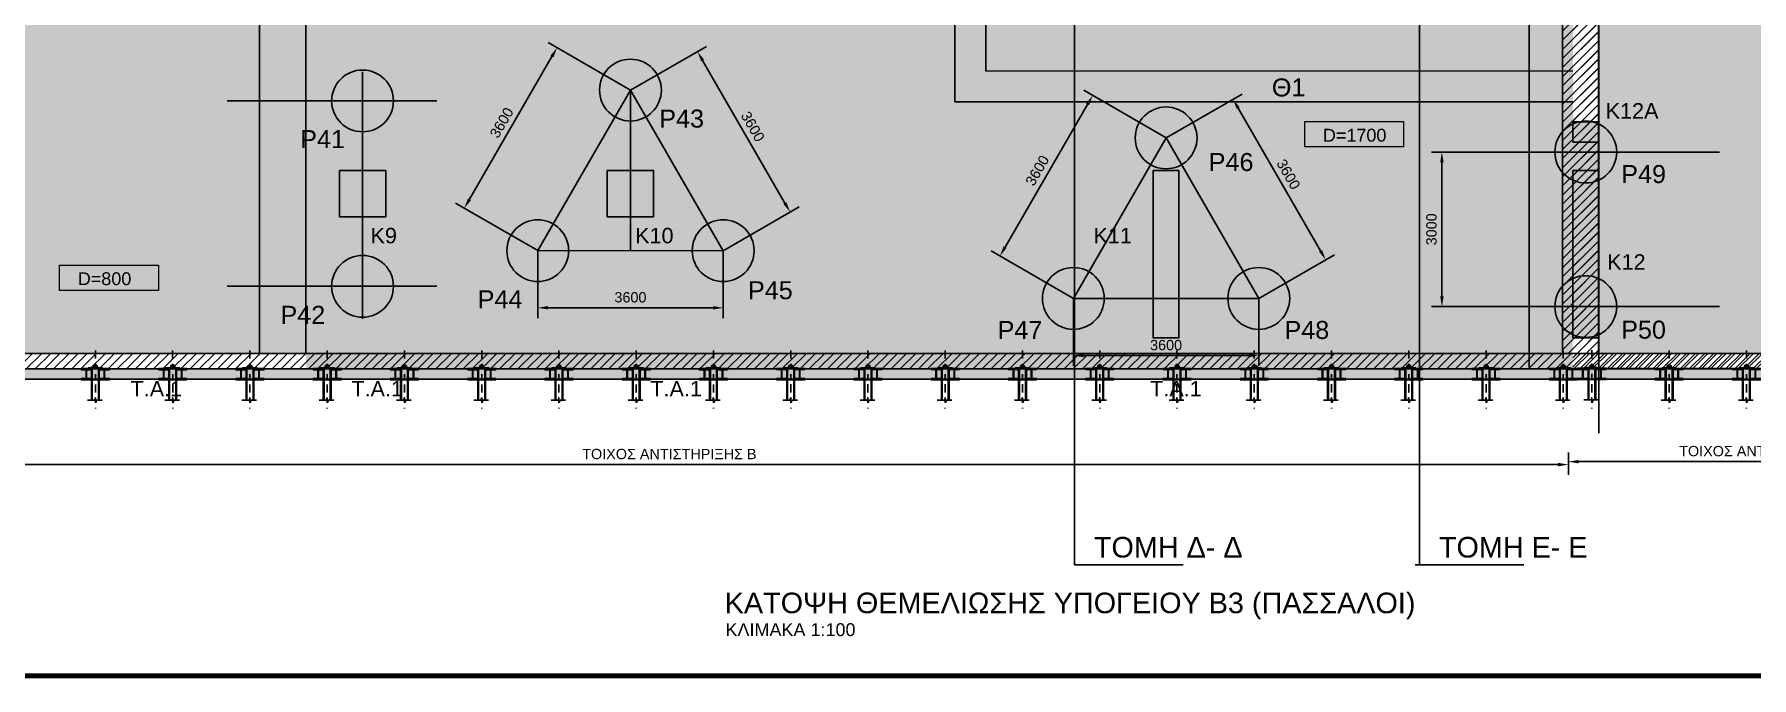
# Model space of a CAD drawing. Header units: inches. Extents: x 3 to 172, y -67 to 57.
# Drawn here: x 20.16 to 53.5, y 1.44 to 13.93 of the extents above; entities that cross this region are included whole.
import ezdxf

# ---------------------------------------------------------------- set-up
doc = ezdxf.new("R2010")
doc.units = ezdxf.units.IN
doc.header["$MEASUREMENT"] = 0
for name, pattern in [('CENTER', [50.8, 31.75, -6.35, 6.35, -6.35]), ('DashDot', [9, 5, -2, 0, -2]), ('HIDDEN', [0.375, 0.25, -0.125]), ('HIDDEN2', [4.7625, 3.175, -1.5875]), ('PHANTOM2', [31.75, 15.875, -3.175, 3.175, -3.175, 3.175, -3.175])]:
    doc.linetypes.add(name, pattern=pattern)
for name, color, linetype in [('3', 1, 'Continuous'), ('_GS_AXONAS', 1, 'DashDot'), ('BEAMS', 3, 'Continuous'), ('BORDER-1', 5, 'Continuous'), ('COLUMNS', 3, 'Continuous'), ('COLUMNS TEXT', 3, 'Continuous'), ('CONCRETE', 3, 'Continuous'), ('PILES', 6, 'Continuous'), ('PILES 1500', 3, 'Continuous'), ('PILES AXONES', 1, 'Continuous'), ('PILES DIMENSIONS', 1, 'Continuous'), ('REINFORCEMENT', 6, 'Continuous'), ('SHEET(κειμενο τιτλου σχεδιο)', 7, 'Continuous'), ('TOMES', 3, 'Continuous')]:
    doc.layers.add(name, color=color, linetype=linetype)
doc.layers.add('COLUMN TEXT', color=3, linetype='Continuous', lineweight=0)
doc.styles.add('AG', font='arial.ttf', dxfattribs={"height": 0.8})
doc.styles.add('arial greek', font='arial.ttf')
doc.styles.add('ARIAL_GREEK', font='arial.ttf')
doc.styles.get("Standard").update_dxf_attribs({"font": 'arial.ttf'})
doc.dimstyles.new('1-100', dxfattribs={"dimtxt": 0.2, "dimasz": 0.2, "dimexe": 0.2, "dimexo": 0, "dimgap": 0.1, "dimtad": 1, "dimdec": 0, "dimlfac": 1000, "dimzin": 1, "dimdsep": 46, "dimtxsty": 'arial greek', "dimcen": 0.02, "dimclrd": 1, "dimclre": 1, "dimclrt": 3, "dimadec": 3, "dimazin": 0, "dimtfac": 0.1, "dimtdec": 0, "dimtmove": 0, "dimatfit": 2, "dimfxl": 1, "dimtolj": 1, "dimtzin": 0, "dimarcsym": 0})
pattern_1 = [(45, (-36172.1925, 79997.36451), (-0.08838834765, 0.08838834765), [])]

# ---------------------------------------------------------------- blocks, each defined once
blk = doc.blocks.new('*D29')
at = {"layer": 'DefPoints', "color": 0, "ltscale": 100, "transparency": 16777216}
for p in [(47.487, 11.642), (48.279, 11.642), (48.279, 8.642)]:
    blk.add_point(p, dxfattribs=at)
at = {"layer": 'PILES DIMENSIONS', "color": 1, "lineweight": -2, "ltscale": 100, "transparency": 16777216}
for p, q in [((48.279, 11.642), (47.287, 11.642)), ((47.487, 8.842), (47.487, 11.442)), ((48.279, 8.642), (47.287, 8.642))]:
    blk.add_line(p, q, dxfattribs=at)
at = {"layer": 'PILES DIMENSIONS', "color": 1, "ltscale": 100, "transparency": 16777216}
for points in [[(47.454, 11.442), (47.52, 11.442), (47.487, 11.642)], [(47.454, 8.842), (47.52, 8.842), (47.487, 8.642)]]:
    blk.add_solid(points, dxfattribs=at)
at = {"layer": 'PILES DIMENSIONS', "color": 3, "ltscale": 100, "transparency": 16777216, "insert": (47.285, 10.142), "char_height": 0.2, "attachment_point": 5, "rotation": 90, "style": 'arial greek'}
blk.add_mtext('\\A1;3000', dxfattribs=at)
blk = doc.blocks.new('*D32')
at = {"layer": 'DefPoints', "color": 0, "ltscale": 100, "transparency": 16777216}
for p in [(30.307, 13.669), (31.733, 12.845), (29.932, 9.728)]:
    blk.add_point(p, dxfattribs=at)
at = {"layer": 'PILES DIMENSIONS', "color": 1, "lineweight": -2, "ltscale": 100, "transparency": 16777216}
for p, q in [((31.733, 12.845), (30.134, 13.769)), ((28.606, 10.725), (30.207, 13.496)), ((29.932, 9.728), (28.333, 10.652))]:
    blk.add_line(p, q, dxfattribs=at)
at = {"layer": 'PILES DIMENSIONS', "color": 1, "ltscale": 100, "transparency": 16777216}
for points in [[(30.178, 13.513), (30.236, 13.479), (30.307, 13.669)], [(28.578, 10.742), (28.635, 10.708), (28.506, 10.552)]]:
    blk.add_solid(points, dxfattribs=at)
at = {"layer": 'PILES DIMENSIONS', "color": 3, "ltscale": 100, "transparency": 16777216, "insert": (29.232, 12.212), "char_height": 0.2, "attachment_point": 5, "rotation": 59.9859, "style": 'arial greek'}
blk.add_mtext('\\A1;3600', dxfattribs=at)
blk = doc.blocks.new('*D33')
at = {"layer": 'DefPoints', "color": 0, "ltscale": 100, "transparency": 16777216}
for p in [(33.033, 13.595), (31.733, 12.845), (33.532, 9.727)]:
    blk.add_point(p, dxfattribs=at)
at = {"layer": 'PILES DIMENSIONS', "color": 1, "lineweight": -2, "ltscale": 100, "transparency": 16777216}
for p, q in [((31.733, 12.845), (33.206, 13.695)), ((34.732, 10.65), (33.132, 13.422)), ((33.532, 9.727), (35.005, 10.577))]:
    blk.add_line(p, q, dxfattribs=at)
at = {"layer": 'PILES DIMENSIONS', "color": 1, "ltscale": 100, "transparency": 16777216}
for points in [[(33.161, 13.439), (33.104, 13.405), (33.033, 13.595)], [(34.761, 10.667), (34.703, 10.634), (34.832, 10.477)]]:
    blk.add_solid(points, dxfattribs=at)
at = {"layer": 'PILES DIMENSIONS', "color": 3, "ltscale": 100, "transparency": 16777216, "insert": (34.107, 12.137), "char_height": 0.2, "attachment_point": 5, "rotation": 299.9859, "style": 'arial greek'}
blk.add_mtext('\\A1;3600', dxfattribs=at)
blk = doc.blocks.new('*D34')
at = {"layer": 'DefPoints', "color": 0, "ltscale": 100, "transparency": 16777216}
for p in [(29.932, 9.728), (33.532, 9.727), (29.932, 8.619)]:
    blk.add_point(p, dxfattribs=at)
at = {"layer": 'PILES DIMENSIONS', "color": 1, "lineweight": -2, "ltscale": 100, "transparency": 16777216}
for p, q in [((29.932, 9.728), (29.932, 8.419)), ((33.532, 9.727), (33.532, 8.418)), ((33.332, 8.618), (30.132, 8.619))]:
    blk.add_line(p, q, dxfattribs=at)
at = {"layer": 'PILES DIMENSIONS', "color": 1, "ltscale": 100, "transparency": 16777216}
for points in [[(30.132, 8.652), (30.132, 8.586), (29.932, 8.619)], [(33.332, 8.652), (33.332, 8.585), (33.532, 8.618)]]:
    blk.add_solid(points, dxfattribs=at)
at = {"layer": 'PILES DIMENSIONS', "color": 3, "ltscale": 100, "transparency": 16777216, "insert": (31.732, 8.821), "char_height": 0.2, "attachment_point": 5, "rotation": 359.9859, "style": 'arial greek'}
blk.add_mtext('\\A1;3600', dxfattribs=at)
blk = doc.blocks.new('*D35')
at = {"layer": 'DefPoints', "color": 0, "ltscale": 100, "transparency": 16777216}
for p in [(40.707, 12.741), (42.133, 11.918), (40.332, 8.8)]:
    blk.add_point(p, dxfattribs=at)
at = {"layer": 'PILES DIMENSIONS', "color": 1, "lineweight": -2, "ltscale": 100, "transparency": 16777216}
for p, q in [((42.133, 11.918), (40.534, 12.841)), ((39.006, 9.797), (40.607, 12.568)), ((40.332, 8.8), (38.733, 9.724))]:
    blk.add_line(p, q, dxfattribs=at)
at = {"layer": 'PILES DIMENSIONS', "color": 1, "ltscale": 100, "transparency": 16777216}
for points in [[(40.578, 12.585), (40.636, 12.552), (40.707, 12.741)], [(38.978, 9.814), (39.035, 9.781), (38.906, 9.624)]]:
    blk.add_solid(points, dxfattribs=at)
at = {"layer": 'PILES DIMENSIONS', "color": 3, "ltscale": 100, "transparency": 16777216, "insert": (39.632, 11.284), "char_height": 0.2, "attachment_point": 5, "rotation": 59.9859, "style": 'arial greek'}
blk.add_mtext('\\A1;3600', dxfattribs=at)
blk = doc.blocks.new('*D36')
at = {"layer": 'DefPoints', "color": 0, "ltscale": 100, "transparency": 16777216}
for p in [(43.433, 12.668), (42.133, 11.918), (43.932, 8.8)]:
    blk.add_point(p, dxfattribs=at)
at = {"layer": 'PILES DIMENSIONS', "color": 1, "lineweight": -2, "ltscale": 100, "transparency": 16777216}
for p, q in [((42.133, 11.918), (43.606, 12.767)), ((45.132, 9.723), (43.532, 12.494)), ((43.932, 8.8), (45.405, 9.649))]:
    blk.add_line(p, q, dxfattribs=at)
at = {"layer": 'PILES DIMENSIONS', "color": 1, "ltscale": 100, "transparency": 16777216}
for points in [[(43.561, 12.511), (43.504, 12.478), (43.433, 12.668)], [(45.161, 9.739), (45.103, 9.706), (45.232, 9.549)]]:
    blk.add_solid(points, dxfattribs=at)
at = {"layer": 'PILES DIMENSIONS', "color": 3, "ltscale": 100, "transparency": 16777216, "insert": (44.507, 11.21), "char_height": 0.2, "attachment_point": 5, "rotation": 299.9859, "style": 'arial greek'}
blk.add_mtext('\\A1;3600', dxfattribs=at)
blk = doc.blocks.new('*D37')
at = {"layer": 'DefPoints', "color": 0, "ltscale": 100, "transparency": 16777216}
for p in [(40.332, 8.8), (43.932, 8.8), (40.332, 7.691)]:
    blk.add_point(p, dxfattribs=at)
at = {"layer": 'PILES DIMENSIONS', "color": 1, "lineweight": -2, "ltscale": 100, "transparency": 16777216}
for p, q in [((40.332, 8.8), (40.332, 7.491)), ((43.932, 8.8), (43.932, 7.49)), ((43.732, 7.69), (40.532, 7.691))]:
    blk.add_line(p, q, dxfattribs=at)
at = {"layer": 'PILES DIMENSIONS', "color": 1, "ltscale": 100, "transparency": 16777216}
for points in [[(40.532, 7.725), (40.532, 7.658), (40.332, 7.691)], [(43.732, 7.724), (43.732, 7.657), (43.932, 7.69)]]:
    blk.add_solid(points, dxfattribs=at)
at = {"layer": 'PILES DIMENSIONS', "color": 3, "ltscale": 100, "transparency": 16777216, "insert": (42.132, 7.893), "char_height": 0.2, "attachment_point": 5, "rotation": 359.9859, "style": 'arial greek'}
blk.add_mtext('\\A1;3600', dxfattribs=at)
blk = doc.blocks.new('A$C384818B6')
at = {"layer": 'CONCRETE', "linetype": 'Continuous'}
for p, q in [((-1, 0), (1, 0)), ((-1, -0.15), (-1, 0)), ((1, 0), (1, -0.15)), ((-1, -0.15), (-0.225, -0.15)), ((-1, -1.85), (-0.225, -1.85)), ((-1, -2), (-1, -1.85)), ((-1, -2), (1, -2)), ((1, -2), (-1, -2)), ((-0.045, -0.33), (-0.045, -1.67)), ((0.045, -0.33), (0.045, -1.67)), ((0.225, -0.15), (1, -0.15)), ((0.225, -1.85), (1, -1.85)), ((1, -1.85), (1, -2))]:
    blk.add_line(p, q, dxfattribs=at)
for centre, start, end in [((-0.225, -0.33), 0, 90), ((-0.225, -1.67), 270, 0), ((0.225, -0.33), 90, 180), ((0.225, -1.67), 180, 270)]:
    blk.add_arc(centre, 0.18, start, end, dxfattribs=at)
blk = doc.blocks.new('HEB 200')
at = {"layer": '3', "color": 1, "linetype": 'HIDDEN', "ltscale": 100}
for p, q in [((-0.15, 0.501), (-0.15, -0.104)), ((-0.135, -0.127), (-0.135, 0.501)), ((-0.015, -0.127), (-0.015, 0.501)), ((0, 0.501), (0, -0.104))]:
    blk.add_line(p, q, dxfattribs=at)
at = {"layer": '3', "color": 1, "linetype": 'PHANTOM2', "ltscale": 0.01}
blk.add_line((-0.075, -0.463), (-0.075, 0.665), dxfattribs=at)
at = {"layer": '3', "color": 1, "linetype": 'Continuous'}
for p, q in [((-0.215, -0.114), (-0.215, -0.127)), ((-0.215, -0.127), (0.066, -0.127)), ((-0.114, -0.158), (-0.114, -0.127)), ((-0.112, -0.162), (-0.112, -0.127)), ((-0.108, -0.168), (-0.108, -0.127)), ((-0.1, -0.175), (-0.1, -0.127)), ((-0.084, -0.182), (-0.084, -0.127)), ((-0.067, -0.182), (-0.067, -0.127)), ((-0.051, -0.175), (-0.051, -0.127)), ((-0.043, -0.168), (-0.043, -0.127)), ((-0.039, -0.162), (-0.039, -0.127)), ((-0.037, -0.158), (-0.037, -0.127)), ((0.066, -0.127), (0.066, -0.114))]:
    blk.add_line(p, q, dxfattribs=at)
at = {"layer": '3', "color": 1, "linetype": 'Continuous', "flags": 128}
blk.add_lwpolyline([(-0.205, 0.501), (-0.099, 0.501), (-0.082, 0.547), (-0.072, 0.454), (-0.065, 0.501), (0.079, 0.501)], dxfattribs=at)
at = {"layer": '3', "color": 1, "linetype": 'Continuous'}
blk.add_arc((-0.075, -0.14), 0.043, 206.0819, 333.9181, dxfattribs=at)
at = {"layer": 'CONCRETE', "linetype": 'Continuous'}
for points in [[(0.2, 0.096), (-0.35, 0.096), (-0.35, 0.106), (0.2, 0.106)], [(0.2, -0.114), (-0.35, -0.114), (-0.35, -0.104), (0.2, -0.104)]]:
    blk.add_lwpolyline(points, close=True, dxfattribs=at)
at = {"color": 1, "linetype": 'Continuous', "xscale": 0.1, "yscale": 0.1, "zscale": 0.1}
for p in [(-0.25, 0.096), (0.1, 0.096)]:
    blk.add_blockref('A$C384818B6', p, dxfattribs=at)
blk = doc.blocks.new('*U7')
at = {"layer": 'REINFORCEMENT', "ltscale": 100}
blk.add_blockref('HEB 200', (0.918, 0.104), dxfattribs=at)
blk = doc.blocks.new('*U8')
at = {"layer": 'REINFORCEMENT', "color": 0, "linetype": 'ByBlock', "lineweight": -2}
for p, rotation in [((36229.766, -79957.123), 269.7532147349997), ((36229.76, -79958.623), 269.7532147349997), ((36229.753, -79960.122), 269.7532147349997), ((36229.747, -79961.622), 269.7532147349997), ((36229.74, -79963.122), 269.7532147349997), ((36229.734, -79964.622), 269.7532147349997), ((36229.727, -79966.122), 269.7532147349997), ((36229.721, -79967.622), 269.7532147349997), ((36229.714, -79969.122), 269.7532147349997), ((36229.708, -79970.622), 269.7532147349997), ((36229.701, -79972.122), 269.7532147349997), ((36229.695, -79973.622), 269.7532147349997), ((36229.688, -79975.122), 269.7532147349997), ((36229.682, -79976.622), 269.7532147349997), ((36229.676, -79978.122), 269.7532147349997), ((36229.669, -79979.622), 269.7532147349997), ((36229.663, -79981.122), 269.7532147349997), ((36229.656, -79982.622), 269.7532147349997), ((36229.65, -79984.122), 269.7532147349997), ((36229.643, -79985.622), 269.7532147349997), ((36229.637, -79987.122), 269.7532147349997), ((36229.63, -79988.622), 269.7532147349997), ((36223.435, -79989.931), 179.9927217721505), ((36224.935, -79989.932), 179.9927217721505), ((36226.435, -79989.932), 179.9927217721505), ((36227.935, -79989.932), 179.9927217721505), ((36229.435, -79989.932), 179.9927217721505)]:
    blk.add_blockref('*U7', p, dxfattribs=dict(at, rotation=rotation))
blk = doc.blocks.new('*U9')
at = {"layer": 'REINFORCEMENT', "rotation": 179.9999999990491}
blk.add_blockref('HEB 200', (0.512, -0.104), dxfattribs=at)
blk = doc.blocks.new('*U12')
at = {"layer": 'REINFORCEMENT', "color": 0, "linetype": 'ByBlock', "lineweight": -2, "rotation": 0.0005332580250895}
for p in [(36193.273, -79989.933), (36194.773, -79989.933), (36196.273, -79989.933), (36197.773, -79989.933), (36199.273, -79989.933), (36200.773, -79989.933), (36202.273, -79989.933), (36203.773, -79989.933), (36205.273, -79989.933), (36206.773, -79989.932), (36208.273, -79989.932), (36209.773, -79989.932), (36211.273, -79989.932), (36212.773, -79989.932)]:
    blk.add_blockref('*U9', p, dxfattribs=at)
at = {"layer": 'REINFORCEMENT', "color": 0, "linetype": 'ByBlock', "lineweight": -2, "transparency": 16777216, "rotation": 0.0005332580250895}
for p in [(36214.273, -79989.932), (36215.773, -79989.932), (36217.273, -79989.932), (36218.773, -79989.932), (36220.273, -79989.932), (36221.773, -79989.932)]:
    blk.add_blockref('*U9', p, dxfattribs=at)
blk = doc.blocks.new('*D16')
at = {"layer": 'BEAMS', "color": 1, "lineweight": -2, "ltscale": 100, "transparency": 16777216}
for p, q in [((49.943, 5.811), (49.943, 5.431)), ((57.63, 5.811), (57.63, 5.431)), ((50.143, 5.631), (57.43, 5.631))]:
    blk.add_line(p, q, dxfattribs=at)
at = {"layer": 'BEAMS', "color": 1, "ltscale": 100, "transparency": 16777216}
for points in [[(50.143, 5.665), (50.143, 5.598), (49.943, 5.631)], [(57.43, 5.665), (57.43, 5.598), (57.63, 5.631)]]:
    blk.add_solid(points, dxfattribs=at)
at = {"layer": 'DefPoints', "color": 0, "ltscale": 100, "transparency": 16777216}
for p in [(49.943, 7.222), (57.63, 7.189), (57.63, 5.631)]:
    blk.add_point(p, dxfattribs=at)
at = {"layer": 'BEAMS', "color": 3, "ltscale": 100, "transparency": 16777216, "insert": (53.786, 5.835), "char_height": 0.2, "attachment_point": 5, "style": 'arial greek'}
blk.add_mtext('\\A1;{\\fArial Greek|b0|i0|c161|p34;ΤΟΙΧΟΣ ΑΝΤΙΣΤΗΡΙΞΗΣ Α}', dxfattribs=at)
blk = doc.blocks.new('*D19')
at = {"layer": 'BEAMS', "color": 1, "lineweight": -2, "ltscale": 100, "transparency": 16777216}
for p, q in [((15.034, 5.754), (15.034, 5.374)), ((49.943, 5.754), (49.943, 5.374)), ((49.743, 5.574), (15.234, 5.574))]:
    blk.add_line(p, q, dxfattribs=at)
at = {"layer": 'BEAMS', "color": 1, "ltscale": 100, "transparency": 16777216}
for points in [[(15.234, 5.608), (15.234, 5.541), (15.034, 5.574)], [(49.743, 5.608), (49.743, 5.541), (49.943, 5.574)]]:
    blk.add_solid(points, dxfattribs=at)
at = {"layer": 'DefPoints', "color": 0, "ltscale": 100, "transparency": 16777216}
for p in [(15.034, 5.811), (49.943, 5.811), (15.034, 5.574)]:
    blk.add_point(p, dxfattribs=at)
at = {"layer": 'BEAMS', "color": 3, "ltscale": 100, "transparency": 16777216, "insert": (32.488, 5.778), "char_height": 0.2, "attachment_point": 5, "style": 'arial greek'}
blk.add_mtext('\\A1;{\\fArial Greek|b0|i0|c161|p34;ΤΟΙΧΟΣ ΑΝΤΙΣΤΗΡΙΞΗΣ B}', dxfattribs=at)

msp = doc.modelspace()

# ---------------------------------------------------------------- hatches: boundary and pattern name
at = {"layer": 'BEAMS'}
h = msp.add_hatch(dxfattribs=at)
h.set_pattern_fill('ANSI31', color=1)
h.set_pattern_definition([(45, (-35981.64368, 80073.65336), (-0.08838834765, 0.08838834765), [])])
h.paths.add_polyline_path([(57.6213, 51.3419), (14.8139, 51.3422), (14.8173, 51.0421), (57.3184, 51.0422), (57.1348, 7.732), (15.0824, 7.7323), (15.0803, 7.4313), (57.4368, 7.4309)])
at = {"layer": 'COLUMNS', "ltscale": 10}
h = msp.add_hatch(dxfattribs=at)
h.set_pattern_fill('AR-CONC', color=1, scale=0.05, angle=270)
h.set_pattern_definition([(320, (-36172.1925, 79997.3645), (-0.0313760675, -0.3586300913), [0.0375, -0.4125]), (265, (-36172.1925, 79997.3645), (0.3760960669, 0.0693756668), [0.03, -0.33]), (10.45144446, (-36172.1951, 79997.33462), (0.3447199955, -0.2892544234), [0.031870096, -0.350571056]), (316.1842, (-36172.0925, 79997.3645), (-0.0827596404, -0.5336206653), [0.05625, -0.61875]), (6.6356355, (-36172.0994, 79997.32004), (0.4870593004, -0.4673309728), [0.047805171, -0.52585688]), (261.184164, (-36172.0925, 79997.3645), (0.4870593, -0.4673309725), [0.045, -0.4950000005]), (291, (-36172.1175, 79997.3145), (-0.2013094453, -0.2984535261), [0.0375, -0.4125]), (236, (-36172.1175, 79997.3145), (0.3625750225, -0.121657666), [0.03, -0.33]), (341.45144474, (-36172.13427, 79997.28964), (0.1612655764, -0.4201111884), [0.031870095, -0.350571056]), (307.5, (-36172.1925, 79997.36451), (0.16644692692, -0.00607992766), [0, -0.326, 0, -0.335, 0, -0.33125]), (277.5, (-36172.1925, 79997.3645), (0.19720585594, -0.13153476872), [0, -0.191, 0, -0.3185, 0, -0.12625]), (237.5, (-36172.1925, 79997.47601), (-0.01127743587, -0.26691121809), [0, -0.125, 0, -0.39, 0, -0.5175]), (227.5, (-36172.1925, 79997.526), (0.05005249117, -0.2915930847), [0, -0.1625, 0, -0.259, 0, -0.3675])])
h.paths.add_polyline_path([(15.0803, 7.2325), (57.6303, 7.2322), (57.8233, 51.5419), (14.8117, 51.5422), (14.8139, 51.3422), (57.6213, 51.3419), (57.4322, 7.4322), (15.0803, 7.4318), (15.0803, 7.7323)])
at = {"layer": 'COLUMNS', "ltscale": 100}
h = msp.add_hatch(dxfattribs=at)
h.set_pattern_fill('ANSI31', color=1)
h.set_pattern_definition(pattern_1)
h.paths.add_polyline_path([(50.9272, 39.7202), (57.2692, 39.6933), (57.2491, 34.9321), (57.5491, 34.9321), (57.5705, 40.1921), (50.6272, 40.2215), (50.6272, 34.9321), (50.9272, 34.9321)])
h.paths.add_polyline_path([(57.5491, 34.9321), (57.2491, 34.9321), (57.2262, 29.5332), (57.5262, 29.5332)])
h.paths.add_polyline_path([(57.5262, 29.5332), (57.2262, 29.5332), (57.134, 7.7391), (50.5305, 7.739), (50.5305, 7.439), (57.4327, 7.4391)])
h.paths.add_polyline_path([(50.5305, 18.738), (50.0305, 18.738), (50.0291, 7.439), (50.5305, 7.439), (50.5305, 7.739), (50.5291, 7.739)])
h = msp.add_hatch(dxfattribs=at)
h.set_pattern_fill('ANSI31', color=1)
h.set_pattern_definition(pattern_1)
h.paths.add_polyline_path([(50.5305, 7.7322), (49.8305, 7.7322), (49.8305, 18.7356), (50.5327, 18.7356)])
h = msp.add_hatch(color=3, dxfattribs=at)
h.dxf.hatch_style = 1
h.paths.add_polyline_path([(50.5292, 12.2322), (50.0276, 12.2322), (50.0276, 11.8322), (50.5292, 11.8322)])
at = {"layer": 'COLUMNS', "ltscale": 10}
h = msp.add_hatch(color=3, dxfattribs=at)
h.dxf.hatch_style = 1
h.paths.add_polyline_path([(26.0802, 11.2856), (26.9802, 11.2856), (26.9802, 10.3856), (26.0802, 10.3856)])
h = msp.add_hatch(color=3, dxfattribs=at)
h.dxf.hatch_style = 1
h.paths.add_polyline_path([(31.2788, 11.2856), (32.1789, 11.2856), (32.1789, 10.3856), (31.2788, 10.3856)])
h = msp.add_hatch(color=3, dxfattribs=at)
h.dxf.hatch_style = 1
h.paths.add_polyline_path([(41.8822, 11.2815), (42.3822, 11.2815), (42.3802, 8.0357), (41.8802, 8.0357)])
h = msp.add_hatch(color=3, dxfattribs=at)
h.dxf.hatch_style = 1
h.paths.add_polyline_path([(50.5284, 11.2815), (50.5302, 8.0357), (50.0302, 8.0357), (50.0284, 11.2815)])
at = {"layer": 'PILES 1500', "ltscale": 100, "true_color": 0x58ba48}
h = msp.add_hatch(color=85, dxfattribs=at)
h.dxf.hatch_style = 1
edge = h.paths.add_edge_path()
edge.add_arc((31.7322, 12.8451), 0.6, 0, 360)
at = {"layer": 'PILES 1500', "ltscale": 100, "true_color": 0xc8c92d}
h = msp.add_hatch(color=52, dxfattribs=at)
h.dxf.hatch_style = 1
edge = h.paths.add_edge_path()
edge.add_arc((26.5322, 12.6347), 0.6, 0, 360)
at = {"layer": 'PILES 1500', "ltscale": 100, "true_color": 0x58ba48}
h = msp.add_hatch(color=85, dxfattribs=at)
h.dxf.hatch_style = 1
edge = h.paths.add_edge_path()
edge.add_arc((42.1315, 11.9168), 0.6, 0, 360)
at = {"layer": 'PILES 1500', "ltscale": 100, "true_color": 0x93278f}
h = msp.add_hatch(color=217, dxfattribs=at)
h.dxf.hatch_style = 1
edge = h.paths.add_edge_path()
edge.add_arc((50.2807, 11.642), 0.6, 0, 360)
edge = h.paths.add_edge_path()
edge.add_arc((50.2807, 8.642), 0.6, 0, 360)
at = {"layer": 'PILES 1500', "ltscale": 100, "true_color": 0x58ba48}
h = msp.add_hatch(color=85, dxfattribs=at)
h.dxf.hatch_style = 1
edge = h.paths.add_edge_path()
edge.add_arc((29.9315, 9.7278), 0.6, 0, 360)
h = msp.add_hatch(color=85, dxfattribs=at)
h.dxf.hatch_style = 1
edge = h.paths.add_edge_path()
edge.add_arc((33.5315, 9.7269), 0.6, 0, 360)
at = {"layer": 'PILES 1500', "ltscale": 100, "true_color": 0xc8c92d}
h = msp.add_hatch(color=52, dxfattribs=at)
h.dxf.hatch_style = 1
edge = h.paths.add_edge_path()
edge.add_arc((26.5322, 9.0347), 0.6, 0, 360)
at = {"layer": 'PILES 1500', "ltscale": 100, "true_color": 0x58ba48}
h = msp.add_hatch(color=85, dxfattribs=at)
h.dxf.hatch_style = 1
edge = h.paths.add_edge_path()
edge.add_arc((40.3528, 8.8), 0.6, 0, 360)
h = msp.add_hatch(color=85, dxfattribs=at)
h.dxf.hatch_style = 1
edge = h.paths.add_edge_path()
edge.add_arc((43.9315, 8.7991), 0.6, 0, 360)
at = {"layer": 'PILES DIMENSIONS', "ltscale": 100, "true_color": 0xafd9aa}
h = msp.add_hatch(color=9, dxfattribs=at)
h.dxf.hatch_style = 1
h.paths.add_polyline_path([(25.4305, 7.7322), (25.4322, 35.683), (50.429, 35.683), (50.4482, 40.2222), (57.2725, 40.1934), (57.3184, 51.042), (15.112, 51.0421), (15.3825, 7.7323)])
at = {"layer": 'PILES DIMENSIONS', "ltscale": 100}
h = msp.add_hatch(color=8, dxfattribs=at)
h.dxf.hatch_style = 1
h.paths.add_polyline_path([(57.2692, 39.6933), (50.9291, 39.7202), (50.9302, 18.7356), (50.5305, 18.738), (50.5305, 7.7322), (57.134, 7.7391)])
at = {"layer": 'PILES DIMENSIONS', "ltscale": 100, "true_color": 0xfeeab9}
h = msp.add_hatch(color=254, dxfattribs=at)
h.dxf.hatch_style = 1
h.paths.add_polyline_path([(50.0298, 13.2158), (38.6319, 13.2158), (38.6319, 35.683), (25.4322, 35.683), (25.4322, 7.7322), (25.4322, 7.4319), (50.0291, 7.4288)])
at = {"layer": 'PILES DIMENSIONS', "ltscale": 100, "true_color": 0x9898cc}
h = msp.add_hatch(color=253, dxfattribs=at)
h.dxf.hatch_style = 1
h.paths.add_polyline_path([(50.429, 34.9358), (38.6319, 34.9358), (38.6319, 13.2172), (50.0298, 13.2172), (50.0298, 18.7356), (45.6302, 18.7356), (45.6302, 34.7358), (50.429, 34.7358)])

# ---------------------------------------------------------------- linework, layer by layer
at = {"layer": '_GS_AXONAS', "linetype": 'DashDot', "ltscale": 150}
msp.add_line((50.5327, 6.1864), (50.5327, 55.6321), dxfattribs=at)
at = {"layer": 'BEAMS', "color": 3, "linetype": 'Continuous', "ltscale": 5}
msp.add_lwpolyline([(57.6213, 51.3422), (14.8139, 51.3422), (14.8173, 51.0421), (57.3184, 51.0422), (57.1351, 7.7322), (15.0824, 7.7323), (15.0803, 7.4318), (57.4322, 7.4322), (57.6213, 51.3422)], close=True, dxfattribs=at)
at = {"layer": 'BORDER-1', "color": 2}
for p, q in [((3.3156, 1.4374), (80.2643, 1.4374)), ((3.3506, 1.4724), (80.2293, 1.4724)), ((3.3856, 1.5074), (80.1943, 1.5074))]:
    msp.add_line(p, q, dxfattribs=at)
at = {"layer": 'COLUMNS', "color": 3, "ltscale": 10}
msp.add_lwpolyline([(15.0824, 7.7323), (15.0803, 7.2322), (57.6303, 7.2322), (57.8233, 51.5422), (14.8117, 51.5422), (14.8139, 51.3422), (14.8139, 51.3422), (14.8139, 51.3422), (57.6213, 51.3422), (57.4322, 7.4322), (15.0803, 7.4318), (15.0824, 7.7323)], close=True, dxfattribs=at)
at = {"layer": 'COLUMNS', "linetype": 'Continuous'}
for points in [[(50.0276, 11.8322), (50.5322, 11.8322), (50.5322, 12.2322), (50.0276, 12.2322)], [(26.0802, 11.2856), (26.9802, 11.2856), (26.9802, 10.3856), (26.0802, 10.3856)], [(31.2788, 11.2856), (32.1789, 11.2856), (32.1789, 10.3856), (31.2788, 10.3856)], [(50.5284, 11.2815), (50.5302, 8.0357), (50.0302, 8.0357), (50.0284, 11.2815)]]:
    msp.add_lwpolyline(points, close=True, dxfattribs=at)
at = {"layer": 'COLUMNS', "ltscale": 5}
msp.add_lwpolyline([(41.8822, 11.2815), (42.3822, 11.2815), (42.3802, 8.0357), (41.8802, 8.0357)], close=True, dxfattribs=at)
at = {"layer": 'PILES', "color": 1, "linetype": 'Continuous', "lineweight": 15, "ltscale": 4}
for points in [[(44.8241, 12.2337), (46.7443, 12.2337), (46.7443, 11.7426), (44.8241, 11.7426)], [(20.6496, 9.4477), (22.5698, 9.4477), (22.5698, 8.9565), (20.6496, 8.9565)]]:
    msp.add_lwpolyline(points, close=True, dxfattribs=at)
at = {"layer": 'PILES 1500', "ltscale": 100}
for centre in [(31.7322, 12.8451), (26.5305, 12.6355), (42.1322, 11.9172), (50.2807, 11.642), (29.9322, 9.7274), (33.5322, 9.7274), (26.5305, 9.0355), (40.3322, 8.7995), (43.9322, 8.7995), (50.2807, 8.642)]:
    msp.add_circle(centre, 0.6, dxfattribs=at)
at = {"layer": 'PILES AXONES', "color": 11, "linetype": 'CENTER', "ltscale": 20, "true_color": 0xf27172}
for points in [[(26.5322, 13.2017), (26.5322, 8.4022)], [(27.9754, 12.6364), (23.9028, 12.6364)], [(47.9594, 11.642), (52.8796, 11.642)], [(27.9754, 9.0364), (23.9028, 9.0364)], [(47.9594, 8.642), (52.8796, 8.642)]]:
    msp.add_lwpolyline(points, dxfattribs=at)
for points in [[(29.9322, 9.7282), (31.733, 12.8455), (33.5322, 9.7274)], [(40.3322, 8.8004), (42.133, 11.9177), (43.9322, 8.7995)]]:
    msp.add_lwpolyline(points, close=True, dxfattribs=at)
at = {"layer": 'PILES DIMENSIONS', "color": 8, "ltscale": 100}
msp.add_lwpolyline([(57.2692, 39.6933), (50.9291, 39.7202), (50.9302, 18.7356), (50.5305, 18.738), (50.5305, 7.7322), (57.134, 7.7391)], close=True, dxfattribs=at)
msp.add_lwpolyline([(24.5305, 7.7322), (24.5305, 12.4301), (24.5312, 18.7793), (24.5322, 27.5347), (24.5322, 31.3509), (24.5322, 36.583), (38.6319, 36.583)], dxfattribs=at)
at = {"layer": 'PILES DIMENSIONS', "color": 3, "ltscale": 100}
for points in [[(25.4305, 7.7322), (25.4305, 12.4301), (25.4312, 18.7792), (25.4322, 27.5346), (25.4322, 31.3509), (25.4322, 35.683), (38.6319, 35.683)], [(50.0298, 13.2158), (38.6319, 13.2172), (38.6319, 35.683)], [(25.4305, 12.4301), (25.4322, 27.5346)]]:
    msp.add_lwpolyline(points, dxfattribs=at)
msp.add_lwpolyline([(50.5305, 7.7322), (49.8305, 7.7322), (49.8305, 18.7356), (50.5327, 18.7356)], close=True, dxfattribs=at)
at = {"layer": 'PILES DIMENSIONS', "ltscale": 100}
msp.add_lwpolyline([(31.733, 12.8455), (31.7322, 9.7278)], dxfattribs=at)
at = {"layer": 'PILES DIMENSIONS', "color": 6, "ltscale": 100}
msp.add_lwpolyline([(46.9676, 3.6271), (49.0774, 3.6271)], dxfattribs=at)
at = {"layer": 'REINFORCEMENT', "color": 8, "ltscale": 100}
msp.add_line((49.1807, 7.4389), (49.1807, 16.0473), dxfattribs=at)
msp.add_lwpolyline([(53.4788, 40.2094), (57.5705, 40.1922), (57.4327, 7.4391), (50.0291, 7.4389)], dxfattribs=at)
at = {"layer": 'REINFORCEMENT', "color": 1, "linetype": 'HIDDEN2', "ltscale": 150}
msp.add_lwpolyline([(50.0298, 12.6158), (38.0319, 12.6173), (38.0319, 35.683)], dxfattribs=at)
at = {"layer": 'REINFORCEMENT', "linetype": 'HIDDEN2', "ltscale": 150}
msp.add_lwpolyline([(49.1807, 7.4389), (49.1807, 16.0473)], dxfattribs=at)
at = {"layer": 'TOMES', "color": 2, "ltscale": 100}
for points in [[(40.3536, 3.6271), (40.3536, 53.4931), (42.1178, 53.4931)], [(47.053, 3.6271), (47.053, 53.4931), (48.8172, 53.4931)], [(40.3536, 3.6271), (42.4634, 3.6271)]]:
    msp.add_lwpolyline(points, dxfattribs=at)

# ---------------------------------------------------------------- block references
at = {"layer": 'REINFORCEMENT'}
for name, p in [('*U8', (-36172.1925, 79997.3645)), ('*U12', (-36172.5162, 79997.3645))]:
    msp.add_blockref(name, p, dxfattribs=at)

# ---------------------------------------------------------------- texts
at = {"layer": 'COLUMN TEXT', "lineweight": -3, "char_height": 0.25, "attachment_point": 1}
for s, insert in [('D=1700', (45.1767, 12.0942)), ('D=800', (21.0022, 9.3081))]:
    msp.add_mtext_dynamic_manual_height_columns(s, width=1376.999202, gutter_width=2500, heights=[0], dxfattribs=dict(at, insert=insert))
at = {"layer": 'COLUMNS TEXT', "color": 3, "linetype": 'Continuous', "ltscale": 0.5, "style": 'AG'}
for s, p in [('K12A', (50.6669, 12.2928)), ('K9', (26.6857, 9.8706)), ('K10', (31.8228, 9.8706)), ('K11', (40.7218, 9.8706)), ('K12', (50.6959, 9.3585)), ('T.A.1', (22.0265, 6.8972)), ('T.A.1', (26.3134, 6.8972)), ('T.A.1', (32.1182, 6.8972)), ('T.A.1', (41.8222, 6.8972))]:
    msp.add_text(s, height=0.3, dxfattribs=at).set_placement(p)
at = {"layer": 'PILES', "linetype": 'Continuous', "lineweight": 15, "ltscale": 4}
for s, p in [('Θ1', (44.1851, 12.722)), ('P43', (32.2906, 12.117)), ('P41', (25.3193, 11.7184)), ('P46', (42.9596, 11.2738)), ('P49', (50.9688, 11.0396)), ('P45', (34.0135, 8.7851)), ('P44', (28.7651, 8.6098)), ('P42', (24.9365, 8.3069)), ('P47', (38.8607, 8.013)), ('P48', (44.4301, 8.013)), ('P50', (50.967, 8.0194))]:
    msp.add_text(s, height=0.35, dxfattribs=at).set_placement(p)
at = {"layer": 'SHEET(κειμενο τιτλου σχεδιο)', "color": 3, "lineweight": -3, "style": 'ARIAL_GREEK'}
for s, height, p in [('ΚΑΤΟΨΗ ΘΕΜΕΛΙΩΣΗΣ ΥΠΟΓΕΙΟΥ Β3 (ΠΑΣΣΑΛΟΙ)', 0.4, (33.5629, 2.6886)), ('ΚΛΙΜΑΚΑ 1:100', 0.25, (33.5775, 2.2442))]:
    msp.add_text(s, height=height, dxfattribs=at).set_placement(p)
at = {"layer": 'TOMES', "color": 3, "lineweight": -3, "style": 'ARIAL_GREEK'}
for s, p in [('TOMH Δ- Δ', (40.7299, 3.7697)), ('TOMH E- E', (47.4293, 3.7697))]:
    msp.add_text(s, height=0.4, dxfattribs=at).set_placement(p)

# ---------------------------------------------------------------- dimensions: what is measured, and where the dimension line sits
at = {"layer": 'BEAMS', "ltscale": 100}
for base, p1, p2, text, picture, middle in [((57.6301, 5.6315), (49.9425, 7.2222), (57.6301, 7.1887), '{\\fArial Greek|b0|i0|c161|p34;ΤΟΙΧΟΣ ΑΝΤΙΣΤΗΡΙΞΗΣ Α}', '*D16', (53.7863, 5.835)), ((15.0341, 5.5744), (49.9425, 5.8115), (15.0341, 5.8115), '{\\fArial Greek|b0|i0|c161|p34;ΤΟΙΧΟΣ ΑΝΤΙΣΤΗΡΙΞΗΣ B}', '*D19', (32.4883, 5.7779))]:
    dim = msp.add_linear_dim(base=base, p1=p1, p2=p2, text=text, dimstyle='1-100', override={"dimfxl": 0.18, "dimfxlon": 1, "dimarcsym": 1}, dxfattribs=at)
    dim.commit()
    dim.dimension.update_dxf_attribs({"geometry": picture, "text_midpoint": middle})
at = {"layer": 'PILES DIMENSIONS', "ltscale": 100}
for p1, p2, distance, picture, middle in [((29.9322, 9.7282), (31.733, 12.8455), 1.6467, '*D32', (29.2317, 12.2117)), ((33.5322, 9.7274), (31.733, 12.8455), -1.5003, '*D33', (34.1073, 12.1373)), ((40.3322, 8.8004), (42.133, 11.9177), 1.6467, '*D35', (39.6317, 11.2839)), ((43.9322, 8.7995), (42.133, 11.9177), -1.5003, '*D36', (44.5073, 11.2095)), ((33.5322, 9.7274), (29.9322, 9.7282), 1.1092, '*D34', (31.732, 8.8208)), ((43.9322, 8.7995), (40.3322, 8.8004), 1.1092, '*D37', (42.132, 7.893))]:
    dim = msp.add_aligned_dim(p1=p1, p2=p2, distance=distance, dimstyle='1-100', override={"dimfxl": 0.18, "dimarcsym": 2}, dxfattribs=at)
    dim.commit()
    dim.dimension.update_dxf_attribs({"geometry": picture, "text_midpoint": middle})
dim = msp.add_linear_dim(base=(47.4871, 11.642), p1=(48.2787, 8.642), p2=(48.2787, 11.642), angle=90, dimstyle='1-100', override={"dimfxl": 0.18, "dimarcsym": 2}, dxfattribs=at)
dim.commit()
dim.dimension.update_dxf_attribs({"geometry": '*D29', "text_midpoint": (47.285, 10.142)})

doc.saveas('drawing.dxf')
